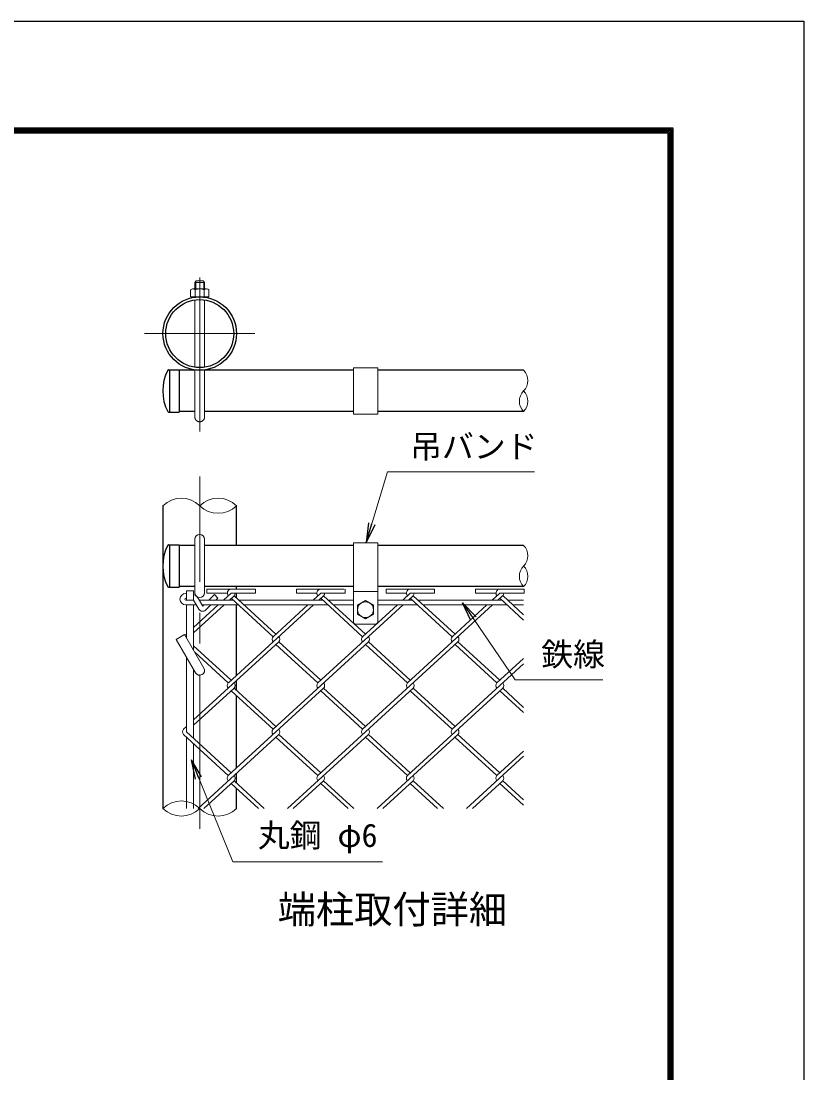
# Model space of a CAD drawing. Units: millimetres, scale not verified. Extents: x -4200 to 4200, y -2970 to 2970.
# Drawn here: x 2589 to 4200, y 805 to 2970 of the extents above; entities that cross this region are included whole.
import ezdxf
from ezdxf.enums import TextEntityAlignment as Align

# ---------------------------------------------------------------- set-up
doc = ezdxf.new("R2010")
doc.units = ezdxf.units.MM
doc.header["$LTSCALE"] = 10
doc.linetypes.add('DASHED', pattern=[7.5, 6, -1.5])
doc.linetypes.add('USER1', pattern=[50.8, 31.75, -6.35, 6.35, -6.35])
for name, color, linetype, lineweight in [('0-0_D-STR1', 1, 'Continuous', 25), ('0-1_D-STR3', 3, 'Continuous', 13), ('0-2_D-BMK', 2, 'USER1', 13), ('0-3_D-STR-DIM', 7, 'Continuous', 13), ('0-9_D-STR-TXT', 7, 'Continuous', 13), ('0-A_D-TTL-TXT', 7, 'Continuous', 25), ('0-B_D-STR2', 7, 'Continuous', 13), ('0-C_D-TTL', 7, 'Continuous', 25)]:
    doc.layers.add(name, color=color, linetype=linetype, lineweight=lineweight)
doc.layers.add('0-4_0', color=7, linetype='Continuous')
doc.styles.add('ＭＳ ゴシック', font='')
doc.styles.get('ＭＳ ゴシック').set_extended_font_data('MS Gothic')

# ---------------------------------------------------------------- blocks, each defined once
blk = doc.blocks.new('_Open')
at = {"layer": '0-4_0'}
blk.add_line((-10, 1.667), (0, 0), dxfattribs=at)
blk.add_lwpolyline([(-10, -1.667), (0, 0), (-10, 0)], dxfattribs=at)

msp = doc.modelspace()

# ---------------------------------------------------------------- linework, layer by layer
at = {"layer": '0-0_D-STR1'}
for p, q in [((2893.34, 2252.42), (2914.17, 2252.42)), ((2894.17, 2252.42), (2894.17, 2164.92)), ((2914.17, 2252.42), (2914.17, 2164.92)), ((2946.67, 2251.17), (2914.17, 2251.17)), ((3272.94, 2251.17), (2966.67, 2251.17)), ((3623.34, 2251.17), (3322.94, 2251.17)), ((2946.67, 2166.17), (2914.17, 2166.17)), ((3272.94, 2166.17), (2966.67, 2166.17)), ((3623.34, 2166.17), (3322.94, 2166.17)), ((2893.34, 2164.92), (2914.17, 2164.92)), ((2881.04, 1972.45), (2881.04, 1349.11)), ((3032.29, 1890.78), (3032.29, 1972.45)), ((2893.34, 1892.03), (2914.17, 1892.03)), ((2894.17, 1892.03), (2894.17, 1804.53)), ((2914.17, 1892.03), (2914.17, 1804.53)), ((2946.67, 1890.78), (2914.17, 1890.78)), ((3272.94, 1890.78), (2966.67, 1890.78)), ((3623.34, 1890.78), (3322.94, 1890.78)), ((2893.34, 1804.53), (2914.17, 1804.53)), ((2946.67, 1805.78), (2914.17, 1805.78)), ((3272.94, 1805.78), (2966.67, 1805.78)), ((3032.29, 1800.52), (3032.29, 1805.78)), ((3623.34, 1805.78), (3322.94, 1805.78)), ((3032.29, 1782.73), (3032.29, 1792.52)), ((3032.29, 1622.83), (3032.29, 1768.28)), ((3032.29, 1592.15), (3032.29, 1612.25)), ((3032.29, 1432.5), (3032.29, 1581.3)), ((3032.29, 1401.56), (3032.29, 1421.65)), ((3032.29, 1349.11), (3032.29, 1390.71))]:
    msp.add_line(p, q, dxfattribs=at)
for radius in [75.62, 69.88]:
    msp.add_circle((2956.67, 2326.79), radius, dxfattribs=at)
for centre, radius, start, end in [((2893.34, 2249.92), 2.5, 90, 147.70173), ((2969.73, 2208.67), 89.31, 151.52136, 208.47864), ((2893.34, 2167.42), 2.5, 212.29827, 270), ((2969.73, 1848.28), 89.31, 151.52136, 208.47864), ((2893.34, 1889.53), 2.5, 90, 147.70173), ((2893.34, 1807.03), 2.5, 212.29827, 270)]:
    msp.add_arc(centre, radius, start, end, dxfattribs=at)
at = {"layer": '0-1_D-STR3'}
for p, q in [((2946.67, 2418.67), (2946.67, 2432.24)), ((2948.42, 2418.67), (2948.42, 2433.99)), ((2949.67, 2435.24), (2963.67, 2435.24)), ((2966.67, 2432.24), (2963.67, 2435.24)), ((2964.92, 2418.67), (2964.92, 2433.99)), ((2966.67, 2418.67), (2966.67, 2432.24)), ((2937.92, 2402.42), (2937.92, 2416.92)), ((2941.87, 2418.67), (2970.78, 2418.67)), ((2947.29, 2416.92), (2947.29, 2402.42)), ((2966.04, 2416.92), (2966.04, 2402.42)), ((2975.42, 2402.42), (2975.42, 2416.92)), ((2937.92, 2402.42), (2975.42, 2402.42)), ((2946.67, 2401.75), (2946.67, 2402.42)), ((2946.67, 2257.64), (2946.67, 2395.95)), ((2966.67, 2401.75), (2966.67, 2402.42)), ((2966.67, 2257.64), (2966.67, 2395.95)), ((3272.94, 2256.17), (3272.94, 2161.17)), ((3322.94, 2256.17), (3272.94, 2256.17)), ((3322.94, 2256.17), (3322.94, 2161.17)), ((2946.67, 2155.24), (2946.67, 2251.83)), ((2966.67, 2155.24), (2966.67, 2251.83)), ((3322.94, 2161.17), (3272.94, 2161.17)), ((2946.67, 1793.28), (2946.67, 1903.28)), ((2966.67, 1793.28), (2966.67, 1903.28)), ((3272.94, 1895.78), (3272.94, 1733.28)), ((3322.94, 1895.78), (3272.94, 1895.78)), ((3322.94, 1895.78), (3322.94, 1733.28)), ((2927.92, 1792.03), (2929.17, 1792.03)), ((2927.92, 1782.03), (2929.17, 1782.03)), ((2927.92, 1778.28), (2944.17, 1778.28)), ((2929.17, 1778.28), (2929.17, 1797.03)), ((2929.17, 1797.03), (2944.17, 1797.03)), ((2944.17, 1778.28), (2944.17, 1797.03)), ((2944.17, 1778.28), (2955, 1759.46)), ((2955.7, 1778.28), (3025.31, 1778.28)), ((2975.59, 1778.28), (2986.91, 1789.33)), ((3037.15, 1778.28), (3209.63, 1778.28)), ((3221.47, 1778.28), (3272.94, 1778.28)), ((3322.94, 1795.78), (3272.94, 1795.78)), ((3281.69, 1767.63), (3297.94, 1777.03)), ((3297.94, 1777.03), (3314.19, 1767.63)), ((3322.94, 1778.28), (3393.94, 1778.28)), ((3405.79, 1778.28), (3578.26, 1778.28)), ((3590.11, 1778.28), (3623.34, 1778.28)), ((2927.92, 1768.28), (2949.92, 1768.28)), ((2929.17, 1700.91), (2929.17, 1768.28)), ((2944.17, 1674.93), (2944.17, 1768.28)), ((2961.46, 1768.28), (3036.22, 1768.28)), ((2968.7, 1757.56), (2979.67, 1768.28)), ((3048.06, 1768.28), (3220.54, 1768.28)), ((3232.38, 1768.28), (3272.94, 1768.28)), ((3281.69, 1767.63), (3281.69, 1748.92)), ((3314.19, 1767.63), (3314.19, 1748.92)), ((3322.94, 1768.28), (3404.86, 1768.28)), ((3416.7, 1768.28), (3589.18, 1768.28)), ((3601.02, 1768.28), (3623.34, 1768.28)), ((3317.94, 1728.28), (3277.94, 1728.28)), ((2908.19, 1697.25), (2925.51, 1707.25)), ((2908.19, 1697.25), (2948.01, 1628.28)), ((2925.51, 1707.25), (2965.33, 1638.28)), ((2929.17, 1506.9), (2929.17, 1660.91)), ((2944.17, 1493.16), (2944.17, 1634.93)), ((2929.17, 1349.11), (2929.17, 1496.05)), ((2944.17, 1349.11), (2944.17, 1482.31))]:
    msp.add_line(p, q, dxfattribs=at)
for points in [[(2949.67, 2435.24), (2946.67, 2432.24), (2966.67, 2432.24)], [(2954.28, 1780.75), (2962.86, 1765.84), (2965.36, 1768.28)], [(2989.9, 1778.28), (2993.89, 1782.18), (2986.91, 1789.33)], [(3281.69, 1748.92), (3297.94, 1739.53), (3314.19, 1748.92)]]:
    msp.add_lwpolyline(points, dxfattribs=at)
msp.add_circle((3297.94, 1758.28), 16.23, dxfattribs=at)
for centre, radius, start, end in [((2942.61, 2411.67), 7.04, 48.21899, 131.78101), ((2956.67, 2392.68), 25.99, 68.85295, 111.14705), ((2970.73, 2411.52), 7.15, 49.0514, 130.9486), ((2956.67, 1903.28), 10, 0, 180), ((2927.92, 1780.15), 11.88, 90, 270), ((2927.92, 1780.15), 1.88, 90, 270), ((2934.78, 1769.53), 22.5, 29.90854, 65.34129), ((2956.67, 1793.28), 10, 180, 0), ((2962.58, 1763.82), 8.75, 209.90854, 314.33561), ((3277.94, 1733.28), 5, 180, 270), ((3317.94, 1733.28), 5, 270, 0), ((2956.67, 1633.28), 10, 210, 30)]:
    msp.add_arc(centre, radius, start, end, dxfattribs=at)
at = {"layer": '0-1_D-STR3', "linetype": 'DASHED'}
msp.add_arc((2956.67, 2155.24), 10, 180, 0, dxfattribs=at)
at = {"layer": '0-2_D-BMK'}
for p, q in [((2956.67, 2124.93), (2956.67, 2458.26)), ((3070.11, 2326.79), (2843.23, 2326.79)), ((2956.67, 1307.45), (2956.67, 2032.45))]:
    msp.add_line(p, q, dxfattribs=at)
at = {"layer": '0-3_D-STR-DIM'}
for centre, radius, start, end in [((3601.95, 2229.92), 30.15, 315.18146, 44.81854), ((3644.72, 2187.42), 30.15, 135.18146, 224.81854), ((3601.95, 2187.42), 30.15, 315.18146, 44.81854), ((2918.86, 1934.39), 53.65, 45.18146, 134.81854), ((2994.48, 1934.39), 53.65, 45.18146, 134.81854), ((2994.48, 2010.5), 53.65, 225.18146, 314.81854), ((3601.95, 1869.53), 30.15, 315.18146, 44.81854), ((3644.72, 1827.03), 30.15, 135.18146, 224.81854), ((3601.95, 1827.03), 30.15, 315.18146, 44.81854), ((2918.86, 1311.06), 53.65, 45.18146, 134.81854), ((2918.86, 1387.16), 53.65, 225.18146, 314.81854), ((2994.48, 1387.16), 53.65, 225.18146, 314.81854)]:
    msp.add_arc(centre, radius, start, end, dxfattribs=at)
at = {"layer": '0-9_D-STR-TXT'}
for points in [[(3645.44, 2042.17), (3343, 2042.17), (3299.59, 1898.61)], [(3786.65, 1613.75), (3605.78, 1613.75), (3498.86, 1770.99)], [(3332.54, 1239.24), (3024.51, 1239.24), (2940.14, 1447.11)]]:
    msp.add_lwpolyline(points, dxfattribs=at)
at = {"layer": '0-B_D-STR2'}
for p, q in [((2971.61, 1800.52), (3071.61, 1800.52)), ((2971.61, 1792.52), (2971.61, 1800.52)), ((3155.78, 1800.65), (3205.08, 1800.65)), ((3155.78, 1792.65), (3155.78, 1800.65)), ((3204.79, 1800.65), (3254.09, 1800.65)), ((3255.78, 1792.65), (3255.78, 1800.65)), ((3340.1, 1800.65), (3440.1, 1800.65)), ((3340.1, 1792.65), (3340.1, 1800.65)), ((3524.42, 1800.65), (3624.42, 1800.65)), ((3524.42, 1792.65), (3524.42, 1800.65)), ((3624.42, 1792.65), (3624.42, 1800.65)), ((2971.61, 1792.52), (3013.58, 1792.52)), ((3021.31, 1792.52), (3005.77, 1778.28)), ((3027.38, 1787.23), (3017.62, 1778.28)), ((3107.7, 1702.78), (3021.46, 1781.8)), ((3113.62, 1708.2), (3027.38, 1787.23)), ((3155.78, 1792.65), (3197.75, 1792.65)), ((3205.78, 1792.65), (3190.09, 1778.28)), ((3211.7, 1787.23), (3201.94, 1778.28)), ((3205.78, 1792.65), (3255.78, 1792.65)), ((3292.02, 1702.78), (3205.78, 1781.8)), ((3297.94, 1708.2), (3211.7, 1787.23)), ((3340.1, 1792.65), (3382.07, 1792.65)), ((3390.1, 1792.65), (3374.41, 1778.28)), ((3396.02, 1787.23), (3386.25, 1778.28)), ((3476.34, 1702.78), (3390.1, 1781.8)), ((3482.26, 1708.2), (3396.02, 1787.23)), ((3524.42, 1792.65), (3566.39, 1792.65)), ((3574.42, 1792.65), (3558.73, 1778.28)), ((3580.19, 1787.36), (3570.28, 1778.28)), ((3623.34, 1736.98), (3574.27, 1781.94)), ((3574.42, 1792.65), (3624.42, 1792.65)), ((3623.34, 1747.83), (3580.19, 1787.36)), ((2994.86, 1768.28), (2944.17, 1721.83)), ((3006.7, 1768.28), (2944.17, 1710.98)), ((3191.02, 1768.28), (3015.56, 1607.49)), ((3179.18, 1768.28), (3107.71, 1702.79)), ((3375.34, 1768.28), (3199.87, 1607.49)), ((3363.5, 1768.28), (3292.02, 1702.78)), ((3559.37, 1768.28), (3384.05, 1607.63)), ((3547.82, 1768.28), (3476.34, 1702.78)), ((2929.17, 1708.08), (2926.46, 1705.6)), ((3119.41, 1692.08), (2944.17, 1531.5)), ((3303.73, 1692.08), (3107.57, 1512.33)), ((3205.65, 1613.05), (3119.41, 1692.08)), ((3488.03, 1692.06), (3291.89, 1512.33)), ((3389.97, 1613.05), (3303.73, 1692.08)), ((3574.29, 1613.05), (3488.05, 1692.08)), ((3021.33, 1613.05), (2944.17, 1683.76)), ((3015.41, 1607.63), (2946.65, 1670.63)), ((3199.73, 1607.63), (3113.49, 1686.65)), ((3384.05, 1607.63), (3297.81, 1686.65)), ((3568.37, 1607.63), (3482.13, 1686.65)), ((3623.34, 1647.15), (3476.21, 1512.33)), ((3623.34, 1658), (3568.37, 1607.63)), ((3027.25, 1596.78), (2944.17, 1520.65)), ((3211.57, 1596.78), (3015.41, 1417.03)), ((3107.57, 1512.33), (3021.33, 1591.35)), ((3113.49, 1517.75), (3027.25, 1596.78)), ((3395.89, 1596.78), (3199.73, 1417.03)), ((3291.89, 1512.33), (3205.65, 1591.35)), ((3297.81, 1517.75), (3211.57, 1596.78)), ((3580.21, 1596.78), (3384.05, 1417.03)), ((3476.21, 1512.33), (3389.97, 1591.35)), ((3482.13, 1517.75), (3395.89, 1596.78)), ((3623.34, 1546.41), (3574.29, 1591.35)), ((3623.34, 1557.26), (3580.21, 1596.78)), ((2929.17, 1517.75), (2923.25, 1512.33)), ((3015.41, 1417.03), (2923.25, 1501.48)), ((3021.33, 1422.45), (2929.17, 1506.9)), ((3119.41, 1501.48), (2953.13, 1349.11)), ((3199.73, 1417.03), (3113.49, 1496.05)), ((3205.65, 1422.45), (3119.41, 1501.48)), ((3303.73, 1501.48), (3137.45, 1349.11)), ((3384.04, 1417.03), (3297.81, 1496.05)), ((3389.97, 1422.45), (3303.73, 1501.48)), ((3488.05, 1501.48), (3321.77, 1349.11)), ((3568.37, 1417.03), (3482.64, 1495.58)), ((3574.29, 1422.45), (3488.05, 1501.48)), ((3623.34, 1456.55), (3506.09, 1349.11)), ((3623.34, 1467.4), (3568.37, 1417.03)), ((3027.25, 1406.18), (2964.97, 1349.11)), ((3077.68, 1349.11), (3021.33, 1400.75)), ((3089.53, 1349.11), (3027.25, 1406.18)), ((3211.57, 1406.18), (3149.29, 1349.11)), ((3262, 1349.11), (3205.65, 1400.75)), ((3273.85, 1349.11), (3211.57, 1406.18)), ((3395.89, 1406.18), (3333.61, 1349.11)), ((3446.32, 1349.11), (3389.97, 1400.75)), ((3458.16, 1349.11), (3395.89, 1406.18)), ((3580.21, 1406.18), (3517.93, 1349.11)), ((3623.34, 1355.81), (3574.29, 1400.75)), ((3623.34, 1366.66), (3580.21, 1406.18))]:
    msp.add_line(p, q, dxfattribs=at)
for points in [[(3021.31, 1792.52), (3071.61, 1792.52), (3071.61, 1800.52)], [(3390.1, 1792.65), (3440.1, 1792.65), (3440.1, 1800.65)]]:
    msp.add_lwpolyline(points, dxfattribs=at)
for centre, start, end in [((3021.61, 1792.52), 95, 221.07291), ((3205.78, 1792.65), 95, 222.5), ((3390.1, 1792.65), 95, 222.5), ((3574.42, 1792.65), 85, 222.5), ((3021.46, 1792.65), 317.5, 359.03224), ((3205.78, 1792.65), 317.5, 0), ((3390.1, 1792.65), 317.5, 0), ((3574.42, 1792.65), 317.5, 0), ((3113.62, 1697.35), 137.5, 222.5), ((3113.62, 1697.35), 317.5, 42.5), ((3297.94, 1697.35), 137.5, 222.5), ((3297.94, 1697.35), 317.5, 42.5), ((3482.26, 1697.35), 137.5, 222.5), ((3482.26, 1697.35), 317.5, 42.5), ((3021.46, 1602.05), 137.5, 222.5), ((3021.46, 1602.05), 317.5, 42.5), ((3205.78, 1602.05), 137.5, 222.5), ((3205.78, 1602.05), 317.5, 42.5), ((3390.1, 1602.05), 137.5, 222.5), ((3390.1, 1602.05), 317.5, 42.5), ((3574.42, 1602.05), 137.5, 222.5), ((3574.42, 1602.05), 317.5, 42.5), ((2929.17, 1506.9), 137.5, 222.5), ((3113.49, 1506.9), 137.5, 222.5), ((3113.49, 1506.9), 317.5, 42.5), ((3297.81, 1506.9), 137.5, 222.5), ((3297.81, 1506.9), 317.5, 42.5), ((3482.13, 1506.9), 137.5, 222.5), ((3482.13, 1506.9), 317.5, 42.5), ((3021.31, 1411.59), 137.5, 222.5), ((3021.31, 1411.59), 317.5, 42.5), ((3205.63, 1411.59), 137.5, 222.5), ((3205.63, 1411.59), 317.5, 42.5), ((3389.95, 1411.59), 137.5, 222.5), ((3389.95, 1411.59), 317.5, 42.5), ((3574.27, 1411.59), 137.5, 222.5), ((3574.27, 1411.59), 317.5, 42.5)]:
    msp.add_arc(centre, 8.03, start, end, dxfattribs=at)
at = {"layer": '0-C_D-TTL', "color": 2}
msp.add_lwpolyline([(-4199.68, 2970.23), (4200.32, 2970.23), (4200.32, -2969.77), (-4199.68, -2969.77)], close=True, dxfattribs=at)
at = {"layer": '0-C_D-TTL'}
for points in [[(-3929.68, 2750.23), (3930.32, 2750.23), (3930.32, -2749.77), (-3929.68, -2749.77)], [(-3927.18, 2747.73), (3927.82, 2747.73), (3927.82, -2747.27), (-3927.18, -2747.27)], [(-3924.68, 2745.23), (3925.32, 2745.23), (3925.32, -2744.77), (-3924.68, -2744.77)], [(-3922.18, 2742.73), (3922.82, 2742.73), (3922.82, -2742.27), (-3922.18, -2742.27)], [(-3919.68, 2740.23), (3920.32, 2740.23), (3920.32, -2739.77), (-3919.68, -2739.77)]]:
    msp.add_lwpolyline(points, close=True, dxfattribs=at)

# ---------------------------------------------------------------- block references
at = {"layer": '0-9_D-STR-TXT', "xscale": 4, "yscale": 4}
for p, rotation in [((3299.01, 1896.7), 253.17579), ((3497.74, 1772.65), 124.21291), ((2939.39, 1448.96), 112.09224)]:
    msp.add_blockref('_Open', p, dxfattribs=dict(at, rotation=rotation))

# ---------------------------------------------------------------- texts
at = {"layer": '0-9_D-STR-TXT', "style": 'ＭＳ ゴシック'}
for s, p in [('吊バンド', (3389.6, 2056.02)), ('鉄線', (3659.5, 1628.11)), ('丸鋼 φ6', (3076.2, 1255.38))]:
    msp.add_text(s, height=48.09, dxfattribs=at).set_placement(p, align=Align.BOTTOM_LEFT)
at = {"layer": '0-A_D-TTL-TXT', "style": 'ＭＳ ゴシック'}
msp.add_text('端柱取付詳細', height=57.7, dxfattribs=at).set_placement((3117.16, 1095.2), align=Align.BOTTOM_LEFT)

doc.saveas('drawing.dxf')
